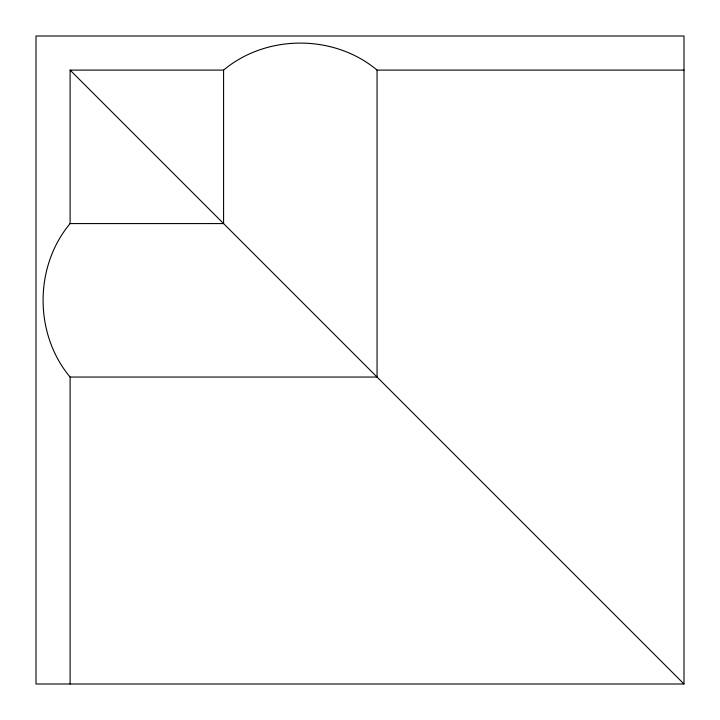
<?xml version="1.0" encoding="UTF-8"?>
<svg xmlns="http://www.w3.org/2000/svg" width="720" height="720" viewBox="0 0 720 720"><rect width="100%" height="100%" fill="white"/><g stroke="black" fill="none" stroke-linecap="round" stroke-linejoin="round"><path stroke-width="1.08" d="M684 70.101L377.055 70.101C334.089 34.092 266.544 34.092 223.578 70.101L70.101 70.101L70.101 223.578C34.092 266.544 34.092 334.089 70.101 377.055L70.101 684M70.101 223.578L223.578 223.578L223.578 70.101M70.101 377.055L377.055 377.055L377.055 70.101M684 684L36 684L36 36L684 36L684 684L70.101 70.101"/></g></svg>
